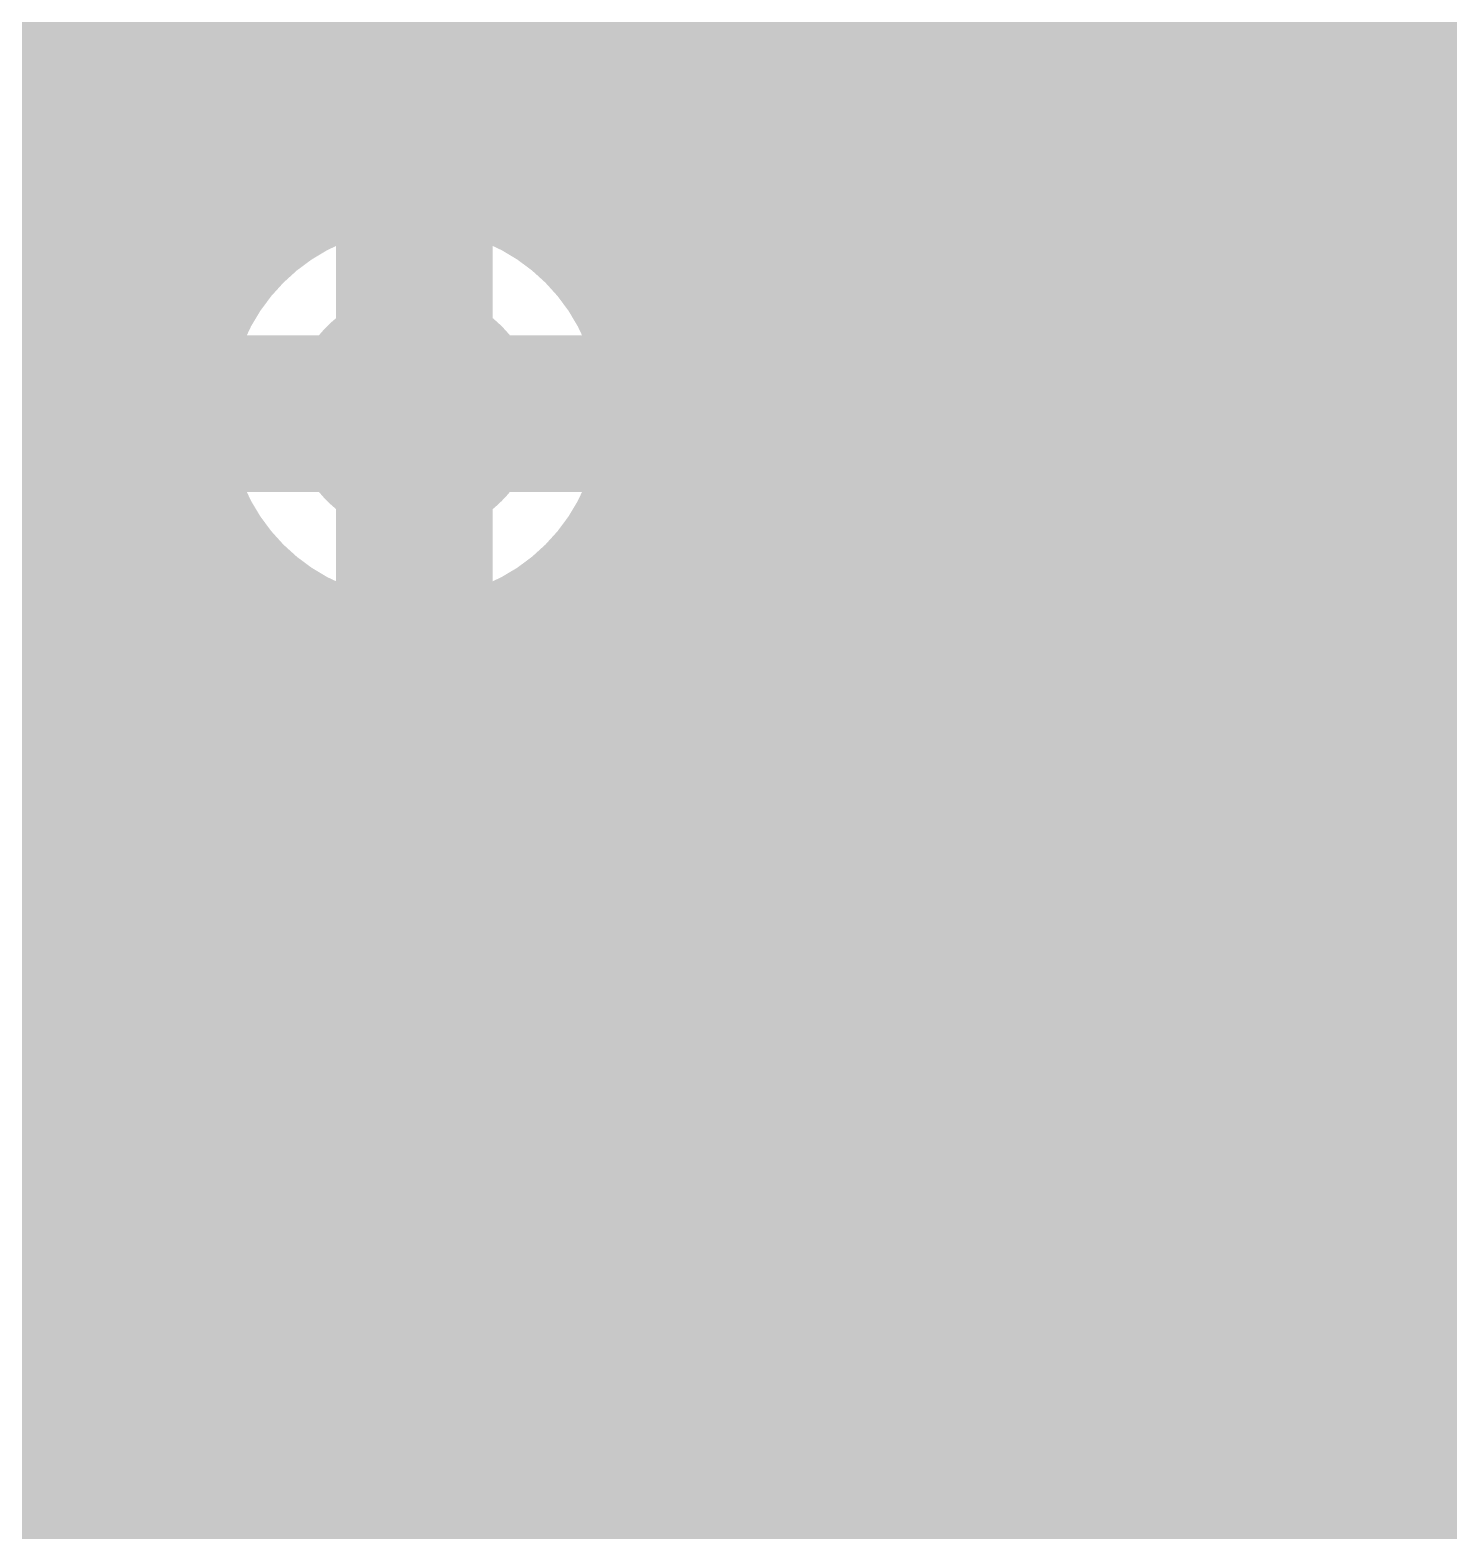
# Model space of a CAD drawing. Header units: inches. Extents: x 0 to 215, y 0 to 215.
# Drawn here: x 0.1195 to 0.21, y 0.1968 to 0.2925 of the extents above; entities that cross this region are included whole.
import ezdxf

# ---------------------------------------------------------------- set-up
doc = ezdxf.new("R2010")
doc.units = ezdxf.units.IN
doc.header["$MEASUREMENT"] = 0
for name, color, linetype in [('BottomLayer', 5, 'Continuous'), ('TopLayer', 1, 'Continuous'), ('TopOverlay', 2, 'Continuous'), ('TopPaste', 8, 'Continuous'), ('TopSolder', 216, 'Continuous'), ('ViaHoleLayer', 16, 'Continuous')]:
    doc.layers.add(name, color=color, linetype=linetype)

# ---------------------------------------------------------------- blocks, each defined once
blk = doc.blocks.new('D0201_BI_A_55')
at = {"layer": 'TopLayer'}
for points in [[(-0.015227, 0.007887), (-0.004596, 0.007887), (-0.004596, -0.007861), (-0.015227, -0.007861)], [(0.004848, 0.007887), (0.015477, 0.007887), (0.015477, -0.007861), (0.004848, -0.007861)]]:
    blk.add_hatch(color=1, dxfattribs=at).paths.add_polyline_path(points)
at = {"layer": 'TopPaste'}
for points in [[(-0.015227, 0.007887), (-0.004596, 0.007887), (-0.004596, -0.007861), (-0.015227, -0.007861)], [(0.004848, 0.007887), (0.015477, 0.007887), (0.015477, -0.007861), (0.004848, -0.007861)]]:
    blk.add_hatch(color=8, dxfattribs=at).paths.add_polyline_path(points)
at = {"layer": 'TopSolder'}
for points in [[(-0.017195, 0.009856), (-0.002628, 0.009856), (-0.002628, -0.00983), (-0.017195, -0.00983)], [(0.002878, 0.009856), (0.017447, 0.009856), (0.017447, -0.00983), (0.002878, -0.00983)]]:
    blk.add_hatch(color=216, dxfattribs=at).paths.add_polyline_path(points)
at = {"layer": 'TopOverlay'}
for p, q in [((0.001025, 0.000013), (-0.001975, 0.004013)), ((-0.001975, 0.004013), (-0.001975, -0.003987)), ((0.002525, 0.004013), (-0.000474, 0.000013)), ((0.002525, -0.003987), (0.002525, 0.004013)), ((-0.001975, -0.003987), (0.001025, 0.000013)), ((-0.000474, 0.000013), (0.002525, -0.003987))]:
    blk.add_line(p, q, dxfattribs=at)
for points in [[(-0.021324, 0.013013, 0.002, 0.002, 1), (-0.019325, 0.013013, 0.002, 0.002, 1)], [(-0.021324, 0.013013, 0.002, 0.002, 1), (-0.019325, 0.013013, 0.002, 0.002, 1)], [(-0.003574, 0.013013, 0.002, 0.002, 1), (-0.001574, 0.013013, 0.002, 0.002, 1)], [(0.001525, 0.012787, 0.002, 0.002, 1), (0.003524, 0.012787, 0.002, 0.002, 1)], [(0.001574, 0.013037, 0.002, 0.002, 1), (0.003574, 0.013037, 0.002, 0.002, 1)], [(0.001574, 0.013037, 0.002, 0.002, 1), (0.003574, 0.013037, 0.002, 0.002, 1)], [(0.019325, 0.013037, 0.002, 0.002, 1), (0.021324, 0.013037, 0.002, 0.002, 1)], [(0.019325, 0.013037, 0.002, 0.002, 1), (0.021324, 0.013037, 0.002, 0.002, 1)], [(-0.021324, 0.010013, 0.002, 0.002, 1), (-0.019325, 0.010013, 0.002, 0.002, 1)], [(-0.021324, 0.010013, 0.002, 0.002, 1), (-0.019325, 0.010013, 0.002, 0.002, 1)], [(0.019325, -0.010013, 0.002, 0.002, 1), (0.021324, -0.010013, 0.002, 0.002, 1)], [(0.019325, -0.010013, 0.002, 0.002, 1), (0.021324, -0.010013, 0.002, 0.002, 1)], [(-0.021324, -0.013037, 0.002, 0.002, 1), (-0.019325, -0.013037, 0.002, 0.002, 1)], [(-0.021324, -0.013037, 0.002, 0.002, 1), (-0.019325, -0.013037, 0.002, 0.002, 1)], [(-0.003574, -0.013037, 0.002, 0.002, 1), (-0.001574, -0.013037, 0.002, 0.002, 1)], [(-0.003574, -0.013037, 0.002, 0.002, 1), (-0.001574, -0.013037, 0.002, 0.002, 1)], [(-0.003524, -0.012787, 0.002, 0.002, 1), (-0.001525, -0.012787, 0.002, 0.002, 1)], [(0.001574, -0.013013, 0.002, 0.002, 1), (0.003574, -0.013013, 0.002, 0.002, 1)], [(0.019325, -0.013013, 0.002, 0.002, 1), (0.021324, -0.013013, 0.002, 0.002, 1)], [(0.019325, -0.013013, 0.002, 0.002, 1), (0.021324, -0.013013, 0.002, 0.002, 1)]]:
    blk.add_lwpolyline(points, format="xyseb", close=True, dxfattribs=at)
for points in [[(-0.020324, 0.013013, 0.004, 0.004, 0), (-0.002574, 0.013013, 0.004, 0.004, 0)], [(-0.020324, 0.010013, 0.004, 0.004, 0), (-0.020324, 0.013013, 0.004, 0.004, 0)], [(0.002524, 0.012787, 0.004, 0.004, 0), (0.002574, 0.013037, 0.004, 0.004, 0)], [(0.002574, 0.013037, 0.004, 0.004, 0), (0.020324, 0.013037, 0.004, 0.004, 0)], [(0.020324, -0.010013, 0.004, 0.004, 0), (0.020324, 0.013037, 0.004, 0.004, 0)], [(-0.020324, -0.013037, 0.004, 0.004, 0), (-0.020324, 0.010013, 0.004, 0.004, 0)], [(0.020324, -0.013013, 0.004, 0.004, 0), (0.020324, -0.010013, 0.004, 0.004, 0)], [(-0.020324, -0.013037, 0.004, 0.004, 0), (-0.002574, -0.013037, 0.004, 0.004, 0)], [(-0.002574, -0.013037, 0.004, 0.004, 0), (-0.002524, -0.012787, 0.004, 0.004, 0)], [(0.002574, -0.013013, 0.004, 0.004, 0), (0.020324, -0.013013, 0.004, 0.004, 0)]]:
    blk.add_lwpolyline(points, format="xyseb", dxfattribs=at)
blk = doc.blocks.new('C0402_65')
at = {"layer": 'TopLayer'}
for points in [[(-0.02953, 0.012795), (-0.00591, 0.012795), (-0.00591, -0.012795), (-0.02953, -0.012795)], [(0.00591, 0.012795), (0.02953, 0.012795), (0.02953, -0.012795), (0.00591, -0.012795)]]:
    blk.add_hatch(color=1, dxfattribs=at).paths.add_polyline_path(points)
at = {"layer": 'TopPaste'}
for points in [[(-0.02953, 0.012795), (-0.00591, 0.012795), (-0.00591, -0.012795), (-0.02953, -0.012795)], [(0.00591, 0.012795), (0.02953, 0.012795), (0.02953, -0.012795), (0.00591, -0.012795)]]:
    blk.add_hatch(color=8, dxfattribs=at).paths.add_polyline_path(points)
at = {"layer": 'TopSolder'}
for points in [[(-0.03153, 0.014795), (-0.00391, 0.014795), (-0.00391, -0.014795), (-0.03153, -0.014795)], [(0.00391, 0.014795), (0.03153, 0.014795), (0.03153, -0.014795), (0.00391, -0.014795)]]:
    blk.add_hatch(color=216, dxfattribs=at).paths.add_polyline_path(points)
at = {"layer": 'TopOverlay'}
for points in [[(-0.032, 0.017, 0.004, 0.004, 0), (-0.032, -0.017, 0.004, 0.004, 0)], [(-0.007, 0.017, 0.004, 0.004, 0), (-0.032, 0.017, 0.004, 0.004, 0)], [(0.011, 0.017, 0.004, 0.004, 0), (0.008, 0.017, 0.004, 0.004, 0)], [(0.032, 0.017, 0.004, 0.004, 0), (0.011, 0.017, 0.004, 0.004, 0)], [(0.032, 0.017, 0.004, 0.004, 0), (0.032, -0.017, 0.004, 0.004, 0)], [(-0.011, -0.017, 0.004, 0.004, 0), (-0.032, -0.017, 0.004, 0.004, 0)], [(-0.007, -0.017, 0.004, 0.004, 0), (-0.011, -0.017, 0.004, 0.004, 0)], [(0.032, -0.017, 0.004, 0.004, 0), (0.008, -0.017, 0.004, 0.004, 0)]]:
    blk.add_lwpolyline(points, format="xyseb", dxfattribs=at)
for points in [[(-0.033, 0.017, 0.002, 0.002, 1), (-0.031, 0.017, 0.002, 0.002, 1)], [(-0.033, 0.017, 0.002, 0.002, 1), (-0.031, 0.017, 0.002, 0.002, 1)], [(-0.008, 0.017, 0.002, 0.002, 1), (-0.006, 0.017, 0.002, 0.002, 1)], [(0.007, 0.017, 0.002, 0.002, 1), (0.009, 0.017, 0.002, 0.002, 1)], [(0.01, 0.017, 0.002, 0.002, 1), (0.012, 0.017, 0.002, 0.002, 1)], [(0.01, 0.017, 0.002, 0.002, 1), (0.012, 0.017, 0.002, 0.002, 1)], [(0.031, 0.017, 0.002, 0.002, 1), (0.033, 0.017, 0.002, 0.002, 1)], [(0.031, 0.017, 0.002, 0.002, 1), (0.033, 0.017, 0.002, 0.002, 1)], [(-0.033, -0.017, 0.002, 0.002, 1), (-0.031, -0.017, 0.002, 0.002, 1)], [(-0.033, -0.017, 0.002, 0.002, 1), (-0.031, -0.017, 0.002, 0.002, 1)], [(-0.012, -0.017, 0.002, 0.002, 1), (-0.01, -0.017, 0.002, 0.002, 1)], [(-0.012, -0.017, 0.002, 0.002, 1), (-0.01, -0.017, 0.002, 0.002, 1)], [(-0.008, -0.017, 0.002, 0.002, 1), (-0.006, -0.017, 0.002, 0.002, 1)], [(0.007, -0.017, 0.002, 0.002, 1), (0.009, -0.017, 0.002, 0.002, 1)], [(0.031, -0.017, 0.002, 0.002, 1), (0.033, -0.017, 0.002, 0.002, 1)], [(0.031, -0.017, 0.002, 0.002, 1), (0.033, -0.017, 0.002, 0.002, 1)]]:
    blk.add_lwpolyline(points, format="xyseb", close=True, dxfattribs=at)

msp = doc.modelspace()

# ---------------------------------------------------------------- hatches: boundary and pattern name
at = {"layer": 'BottomLayer'}
h = msp.add_hatch(color=5, dxfattribs=at)
edge = h.paths.add_edge_path()
edge.add_arc((0.144, 0.268), 0.007874, 0, 360)
at = {"layer": 'TopLayer'}
h = msp.add_hatch(color=1, dxfattribs=at)
edge = h.paths.add_edge_path()
edge.add_arc((0.144, 0.268), 0.007874, 0, 360)
at = {"layer": 'ViaHoleLayer'}
h = msp.add_hatch(color=16, dxfattribs=at)
edge = h.paths.add_edge_path()
edge.add_arc((0.144, 0.268), 0.003937, 0, 360)

# ---------------------------------------------------------------- linework, layer by layer
at = {"layer": 'BottomLayer'}
for points in [[(0.011624, 0.293146, 0.005, 0.005, 0), (0.231156, 0.293146, 0.005, 0.005, 0)], [(0.011624, 0.28913, 0.005, 0.005, 0), (0.236873, 0.28913, 0.005, 0.005, 0)], [(0.011624, 0.285115, 0.005, 0.005, 0), (0.243298, 0.285115, 0.005, 0.005, 0)], [(0.144, 0.268, 0.01, 0.01, 0), (0.144, 0.279811, 0.01, 0.01, 0)], [(0.011624, 0.281099, 0.005, 0.005, 0), (0.138236, 0.281099, 0.005, 0.005, 0)], [(0.149764, 0.281099, 0.005, 0.005, 0), (0.227236, 0.281099, 0.005, 0.005, 0)], [(0.011624, 0.277083, 0.005, 0.005, 0), (0.132941, 0.277083, 0.005, 0.005, 0)], [(0.155059, 0.277083, 0.005, 0.005, 0), (0.221941, 0.277083, 0.005, 0.005, 0)], [(0.011624, 0.273068, 0.005, 0.005, 0), (0.130616, 0.273068, 0.005, 0.005, 0)], [(0.157384, 0.273068, 0.005, 0.005, 0), (0.219616, 0.273068, 0.005, 0.005, 0)], [(0.132189, 0.268, 0.01, 0.01, 0), (0.144, 0.268, 0.01, 0.01, 0)], [(0.144, 0.268, 0.01, 0.01, 0), (0.155811, 0.268, 0.01, 0.01, 0)], [(0.144, 0.256189, 0.01, 0.01, 0), (0.144, 0.268, 0.01, 0.01, 0)], [(0.011624, 0.269052, 0.005, 0.005, 0), (0.129728, 0.269052, 0.005, 0.005, 0)], [(0.158272, 0.269052, 0.005, 0.005, 0), (0.218728, 0.269052, 0.005, 0.005, 0)], [(0.011624, 0.265036, 0.005, 0.005, 0), (0.129999, 0.265036, 0.005, 0.005, 0)], [(0.158001, 0.265036, 0.005, 0.005, 0), (0.218999, 0.265036, 0.005, 0.005, 0)], [(0.011624, 0.26102, 0.005, 0.005, 0), (0.131506, 0.26102, 0.005, 0.005, 0)], [(0.156494, 0.26102, 0.005, 0.005, 0), (0.220506, 0.26102, 0.005, 0.005, 0)], [(0.011624, 0.257005, 0.005, 0.005, 0), (0.13484, 0.257005, 0.005, 0.005, 0)], [(0.15316, 0.257005, 0.005, 0.005, 0), (0.22384, 0.257005, 0.005, 0.005, 0)], [(0.011624, 0.252989, 0.005, 0.005, 0), (0.305037, 0.252989, 0.005, 0.005, 0)], [(0.011624, 0.248973, 0.005, 0.005, 0), (0.31626, 0.248973, 0.005, 0.005, 0)], [(0.011624, 0.244958, 0.005, 0.005, 0), (0.327483, 0.244958, 0.005, 0.005, 0)], [(0.011624, 0.240942, 0.005, 0.005, 0), (0.305892, 0.240942, 0.005, 0.005, 0)], [(0.011624, 0.236926, 0.005, 0.005, 0), (0.300814, 0.236926, 0.005, 0.005, 0)], [(0.011624, 0.232911, 0.005, 0.005, 0), (0.298558, 0.232911, 0.005, 0.005, 0)], [(0.011624, 0.228895, 0.005, 0.005, 0), (0.297717, 0.228895, 0.005, 0.005, 0)], [(0.011624, 0.224879, 0.005, 0.005, 0), (0.298033, 0.224879, 0.005, 0.005, 0)], [(0.011624, 0.220863, 0.005, 0.005, 0), (0.299595, 0.220863, 0.005, 0.005, 0)], [(0.011624, 0.216848, 0.005, 0.005, 0), (0.303032, 0.216848, 0.005, 0.005, 0)], [(0.011624, 0.212832, 0.005, 0.005, 0), (0.337907, 0.212832, 0.005, 0.005, 0)], [(0.011624, 0.208816, 0.005, 0.005, 0), (0.33543, 0.208816, 0.005, 0.005, 0)], [(0.011624, 0.204801, 0.005, 0.005, 0), (0.333829, 0.204801, 0.005, 0.005, 0)], [(0.011624, 0.200785, 0.005, 0.005, 0), (0.332941, 0.200785, 0.005, 0.005, 0)], [(0.011624, 0.196769, 0.005, 0.005, 0), (0.332692, 0.196769, 0.005, 0.005, 0)]]:
    msp.add_lwpolyline(points, format="xyseb", dxfattribs=at)
for points in [[(0.158311, 0.268, 0.005, 0.005, 1), (0.129689, 0.268, 0.005, 0.005, 1)], [(0.1415, 0.279811, 0.005, 0.005, 1), (0.1465, 0.279811, 0.005, 0.005, 1)], [(0.136986, 0.281099, 0.0025, 0.0025, 1), (0.139486, 0.281099, 0.0025, 0.0025, 1)], [(0.148514, 0.281099, 0.0025, 0.0025, 1), (0.151014, 0.281099, 0.0025, 0.0025, 1)], [(0.131691, 0.277083, 0.0025, 0.0025, 1), (0.134191, 0.277083, 0.0025, 0.0025, 1)], [(0.153809, 0.277083, 0.0025, 0.0025, 1), (0.156309, 0.277083, 0.0025, 0.0025, 1)], [(0.129366, 0.273068, 0.0025, 0.0025, 1), (0.131866, 0.273068, 0.0025, 0.0025, 1)], [(0.156134, 0.273068, 0.0025, 0.0025, 1), (0.158634, 0.273068, 0.0025, 0.0025, 1)], [(0.129689, 0.268, 0.005, 0.005, 1), (0.134689, 0.268, 0.005, 0.005, 1)], [(0.1415, 0.268, 0.005, 0.005, 1), (0.1465, 0.268, 0.005, 0.005, 1)], [(0.1415, 0.268, 0.005, 0.005, 1), (0.1465, 0.268, 0.005, 0.005, 1)], [(0.1415, 0.268, 0.005, 0.005, 1), (0.1465, 0.268, 0.005, 0.005, 1)], [(0.1415, 0.268, 0.005, 0.005, 1), (0.1465, 0.268, 0.005, 0.005, 1)], [(0.153311, 0.268, 0.005, 0.005, 1), (0.158311, 0.268, 0.005, 0.005, 1)], [(0.128478, 0.269052, 0.0025, 0.0025, 1), (0.130978, 0.269052, 0.0025, 0.0025, 1)], [(0.157022, 0.269052, 0.0025, 0.0025, 1), (0.159522, 0.269052, 0.0025, 0.0025, 1)], [(0.128439, 0.268, 0.0025, 0.0025, 1), (0.130939, 0.268, 0.0025, 0.0025, 1)], [(0.157061, 0.268, 0.0025, 0.0025, 1), (0.159561, 0.268, 0.0025, 0.0025, 1)], [(0.128749, 0.265036, 0.0025, 0.0025, 1), (0.131249, 0.265036, 0.0025, 0.0025, 1)], [(0.156751, 0.265036, 0.0025, 0.0025, 1), (0.159251, 0.265036, 0.0025, 0.0025, 1)], [(0.130256, 0.26102, 0.0025, 0.0025, 1), (0.132756, 0.26102, 0.0025, 0.0025, 1)], [(0.155244, 0.26102, 0.0025, 0.0025, 1), (0.157744, 0.26102, 0.0025, 0.0025, 1)], [(0.1415, 0.256189, 0.005, 0.005, 1), (0.1465, 0.256189, 0.005, 0.005, 1)], [(0.13359, 0.257005, 0.0025, 0.0025, 1), (0.13609, 0.257005, 0.0025, 0.0025, 1)], [(0.15191, 0.257005, 0.0025, 0.0025, 1), (0.15441, 0.257005, 0.0025, 0.0025, 1)]]:
    msp.add_lwpolyline(points, format="xyseb", close=True, dxfattribs=at)
at = {"layer": 'TopLayer'}
for points in [[(0.130894, 0.284689, 0.005, 0.005, 0), (0.130894, 0.313311, 0.005, 0.005, 0)], [(0.198, 0.225, 0.011811, 0.011811, 0), (0.198, 0.301, 0.011811, 0.011811, 0)], [(0.142646, 0.287189, 0.01, 0.01, 0), (0.142646, 0.299, 0.01, 0.01, 0)], [(0.143323, 0.268677, 0.007874, 0.007874, 0), (0.143323, 0.298323, 0.007874, 0.007874, 0)], [(0.011624, 0.293146, 0.005, 0.005, 0), (0.130894, 0.293146, 0.005, 0.005, 0)], [(0.011624, 0.28913, 0.005, 0.005, 0), (0.130894, 0.28913, 0.005, 0.005, 0)], [(0.011624, 0.285115, 0.005, 0.005, 0), (0.130894, 0.285115, 0.005, 0.005, 0)], [(0.130894, 0.284689, 0.005, 0.005, 0), (0.150968, 0.284689, 0.005, 0.005, 0)], [(0.150968, 0.284689, 0.005, 0.005, 0), (0.154398, 0.284689, 0.005, 0.005, 0)], [(0.150968, 0.284689, 0.005, 0.005, 0), (0.154398, 0.284689, 0.005, 0.005, 0)], [(0.17048, 0.284689, 0.005, 0.005, -0.253673), (0.15496, 0.284689, 0.005, 0.005, 0)], [(0.17048, 0.284689, 0.005, 0.005, 0), (0.174472, 0.284689, 0.005, 0.005, 0)], [(0.170538, 0.28472, 0.005, 0.005, 0), (0.174472, 0.28472, 0.005, 0.005, 0)], [(0.174472, 0.28472, 0.005, 0.005, 0), (0.179753, 0.28472, 0.005, 0.005, 0)], [(0.144, 0.268, 0.01, 0.01, 0), (0.144, 0.279811, 0.01, 0.01, 0)], [(0.181721, 0.225, 0.005, 0.005, 0), (0.181721, 0.281768, 0.005, 0.005, 0)], [(0.011624, 0.281099, 0.005, 0.005, 0), (0.138236, 0.281099, 0.005, 0.005, 0)], [(0.149764, 0.281099, 0.005, 0.005, 0), (0.181721, 0.281099, 0.005, 0.005, 0)], [(0.011624, 0.277083, 0.005, 0.005, 0), (0.132941, 0.277083, 0.005, 0.005, 0)], [(0.155059, 0.277083, 0.005, 0.005, 0), (0.181721, 0.277083, 0.005, 0.005, 0)], [(0.011624, 0.273068, 0.005, 0.005, 0), (0.130616, 0.273068, 0.005, 0.005, 0)], [(0.157384, 0.273068, 0.005, 0.005, 0), (0.181721, 0.273068, 0.005, 0.005, 0)], [(0.132189, 0.268, 0.01, 0.01, 0), (0.144, 0.268, 0.01, 0.01, 0)], [(0.144, 0.268, 0.01, 0.01, 0), (0.155811, 0.268, 0.01, 0.01, 0)], [(0.144, 0.256189, 0.01, 0.01, 0), (0.144, 0.268, 0.01, 0.01, 0)], [(0.143323, 0.268677, 0.007874, 0.007874, 0), (0.144, 0.268, 0.007874, 0.007874, 0)], [(0.011624, 0.269052, 0.005, 0.005, 0), (0.129728, 0.269052, 0.005, 0.005, 0)], [(0.158272, 0.269052, 0.005, 0.005, 0), (0.181721, 0.269052, 0.005, 0.005, 0)], [(0.011624, 0.265036, 0.005, 0.005, 0), (0.129999, 0.265036, 0.005, 0.005, 0)], [(0.158001, 0.265036, 0.005, 0.005, 0), (0.181721, 0.265036, 0.005, 0.005, 0)], [(0.011624, 0.26102, 0.005, 0.005, 0), (0.131506, 0.26102, 0.005, 0.005, 0)], [(0.156494, 0.26102, 0.005, 0.005, 0), (0.181721, 0.26102, 0.005, 0.005, 0)], [(0.011624, 0.257005, 0.005, 0.005, 0), (0.13484, 0.257005, 0.005, 0.005, 0)], [(0.15316, 0.257005, 0.005, 0.005, 0), (0.181721, 0.257005, 0.005, 0.005, 0)], [(0.011624, 0.252989, 0.005, 0.005, 0), (0.181721, 0.252989, 0.005, 0.005, 0)], [(0.011624, 0.248973, 0.005, 0.005, 0), (0.181721, 0.248973, 0.005, 0.005, 0)], [(0.011624, 0.244958, 0.005, 0.005, 0), (0.181721, 0.244958, 0.005, 0.005, 0)], [(0.011624, 0.240942, 0.005, 0.005, 0), (0.181721, 0.240942, 0.005, 0.005, 0)], [(0.011624, 0.236926, 0.005, 0.005, 0), (0.181721, 0.236926, 0.005, 0.005, 0)], [(0.011624, 0.232911, 0.005, 0.005, 0), (0.181721, 0.232911, 0.005, 0.005, 0)], [(0.011624, 0.228895, 0.005, 0.005, 0), (0.181721, 0.228895, 0.005, 0.005, 0)], [(0.198, 0.225, 0.011811, 0.011811, 0), (0.271, 0.152, 0.011811, 0.011811, 0)], [(0.011624, 0.224879, 0.005, 0.005, 0), (0.181721, 0.224879, 0.005, 0.005, 0)], [(0.186489, 0.213489, 0.005, 0.005, -0.198912), (0.181721, 0.225, 0.005, 0.005, 0)], [(0.186521, 0.213457, 0.005, 0.005, -0.199638), (0.181721, 0.225, 0.005, 0.005, 0)], [(0.011624, 0.220863, 0.005, 0.005, 0), (0.182255, 0.220863, 0.005, 0.005, 0)], [(0.011624, 0.216848, 0.005, 0.005, 0), (0.183909, 0.216848, 0.005, 0.005, 0)], [(0.011624, 0.212832, 0.005, 0.005, 0), (0.187145, 0.212832, 0.005, 0.005, 0)], [(0.186521, 0.213457, 0.005, 0.005, 0), (0.259457, 0.140521, 0.005, 0.005, 0)], [(0.011624, 0.208816, 0.005, 0.005, 0), (0.191161, 0.208816, 0.005, 0.005, 0)], [(0.011624, 0.204801, 0.005, 0.005, 0), (0.195177, 0.204801, 0.005, 0.005, 0)], [(0.011624, 0.200785, 0.005, 0.005, 0), (0.199192, 0.200785, 0.005, 0.005, 0)], [(0.011624, 0.196769, 0.005, 0.005, 0), (0.203208, 0.196769, 0.005, 0.005, 0)]]:
    msp.add_lwpolyline(points, format="xyseb", dxfattribs=at)
for points in [[(0.129644, 0.293146, 0.0025, 0.0025, 1), (0.132144, 0.293146, 0.0025, 0.0025, 1)], [(0.140146, 0.287189, 0.005, 0.005, 1), (0.145146, 0.287189, 0.005, 0.005, 1)], [(0.129644, 0.28913, 0.0025, 0.0025, 1), (0.132144, 0.28913, 0.0025, 0.0025, 1)], [(0.129644, 0.285115, 0.0025, 0.0025, 1), (0.132144, 0.285115, 0.0025, 0.0025, 1)], [(0.129644, 0.284689, 0.0025, 0.0025, 1), (0.132144, 0.284689, 0.0025, 0.0025, 1)], [(0.129644, 0.284689, 0.0025, 0.0025, 1), (0.132144, 0.284689, 0.0025, 0.0025, 1)], [(0.149718, 0.284689, 0.0025, 0.0025, 1), (0.152218, 0.284689, 0.0025, 0.0025, 1)], [(0.149718, 0.284689, 0.0025, 0.0025, 1), (0.152218, 0.284689, 0.0025, 0.0025, 1)], [(0.149718, 0.284689, 0.0025, 0.0025, 1), (0.152218, 0.284689, 0.0025, 0.0025, 1)], [(0.153148, 0.284689, 0.0025, 0.0025, 1), (0.155648, 0.284689, 0.0025, 0.0025, 1)], [(0.153148, 0.284689, 0.0025, 0.0025, 1), (0.155648, 0.284689, 0.0025, 0.0025, 1)], [(0.15371, 0.284689, 0.0025, 0.0025, 1), (0.15621, 0.284689, 0.0025, 0.0025, 1)], [(0.16923, 0.284689, 0.0025, 0.0025, 1), (0.17173, 0.284689, 0.0025, 0.0025, 1)], [(0.16923, 0.284689, 0.0025, 0.0025, 1), (0.17173, 0.284689, 0.0025, 0.0025, 1)], [(0.169288, 0.28472, 0.0025, 0.0025, 1), (0.171788, 0.28472, 0.0025, 0.0025, 1)], [(0.173222, 0.28472, 0.0025, 0.0025, 1), (0.175722, 0.28472, 0.0025, 0.0025, 1)], [(0.173222, 0.28472, 0.0025, 0.0025, 1), (0.175722, 0.28472, 0.0025, 0.0025, 1)], [(0.173222, 0.284689, 0.0025, 0.0025, 1), (0.175722, 0.284689, 0.0025, 0.0025, 1)], [(0.178503, 0.28472, 0.0025, 0.0025, 1), (0.181003, 0.28472, 0.0025, 0.0025, 1)], [(0.158311, 0.268, 0.005, 0.005, 1), (0.129689, 0.268, 0.005, 0.005, 1)], [(0.1415, 0.279811, 0.005, 0.005, 1), (0.1465, 0.279811, 0.005, 0.005, 1)], [(0.180471, 0.281768, 0.0025, 0.0025, 1), (0.182971, 0.281768, 0.0025, 0.0025, 1)], [(0.136986, 0.281099, 0.0025, 0.0025, 1), (0.139486, 0.281099, 0.0025, 0.0025, 1)], [(0.148514, 0.281099, 0.0025, 0.0025, 1), (0.151014, 0.281099, 0.0025, 0.0025, 1)], [(0.180471, 0.281099, 0.0025, 0.0025, 1), (0.182971, 0.281099, 0.0025, 0.0025, 1)], [(0.131691, 0.277083, 0.0025, 0.0025, 1), (0.134191, 0.277083, 0.0025, 0.0025, 1)], [(0.153809, 0.277083, 0.0025, 0.0025, 1), (0.156309, 0.277083, 0.0025, 0.0025, 1)], [(0.180471, 0.277083, 0.0025, 0.0025, 1), (0.182971, 0.277083, 0.0025, 0.0025, 1)], [(0.129366, 0.273068, 0.0025, 0.0025, 1), (0.131866, 0.273068, 0.0025, 0.0025, 1)], [(0.156134, 0.273068, 0.0025, 0.0025, 1), (0.158634, 0.273068, 0.0025, 0.0025, 1)], [(0.180471, 0.273068, 0.0025, 0.0025, 1), (0.182971, 0.273068, 0.0025, 0.0025, 1)], [(0.129689, 0.268, 0.005, 0.005, 1), (0.134689, 0.268, 0.005, 0.005, 1)], [(0.1415, 0.268, 0.005, 0.005, 1), (0.1465, 0.268, 0.005, 0.005, 1)], [(0.1415, 0.268, 0.005, 0.005, 1), (0.1465, 0.268, 0.005, 0.005, 1)], [(0.1415, 0.268, 0.005, 0.005, 1), (0.1465, 0.268, 0.005, 0.005, 1)], [(0.1415, 0.268, 0.005, 0.005, 1), (0.1465, 0.268, 0.005, 0.005, 1)], [(0.153311, 0.268, 0.005, 0.005, 1), (0.158311, 0.268, 0.005, 0.005, 1)], [(0.141354, 0.268677, 0.003937, 0.003937, 1), (0.145291, 0.268677, 0.003937, 0.003937, 1)], [(0.141354, 0.268677, 0.003937, 0.003937, 1), (0.145291, 0.268677, 0.003937, 0.003937, 1)], [(0.142032, 0.268, 0.003937, 0.003937, 1), (0.145969, 0.268, 0.003937, 0.003937, 1)], [(0.128478, 0.269052, 0.0025, 0.0025, 1), (0.130978, 0.269052, 0.0025, 0.0025, 1)], [(0.157022, 0.269052, 0.0025, 0.0025, 1), (0.159522, 0.269052, 0.0025, 0.0025, 1)], [(0.180471, 0.269052, 0.0025, 0.0025, 1), (0.182971, 0.269052, 0.0025, 0.0025, 1)], [(0.128439, 0.268, 0.0025, 0.0025, 1), (0.130939, 0.268, 0.0025, 0.0025, 1)], [(0.157061, 0.268, 0.0025, 0.0025, 1), (0.159561, 0.268, 0.0025, 0.0025, 1)], [(0.128749, 0.265036, 0.0025, 0.0025, 1), (0.131249, 0.265036, 0.0025, 0.0025, 1)], [(0.156751, 0.265036, 0.0025, 0.0025, 1), (0.159251, 0.265036, 0.0025, 0.0025, 1)], [(0.180471, 0.265036, 0.0025, 0.0025, 1), (0.182971, 0.265036, 0.0025, 0.0025, 1)], [(0.130256, 0.26102, 0.0025, 0.0025, 1), (0.132756, 0.26102, 0.0025, 0.0025, 1)], [(0.155244, 0.26102, 0.0025, 0.0025, 1), (0.157744, 0.26102, 0.0025, 0.0025, 1)], [(0.180471, 0.26102, 0.0025, 0.0025, 1), (0.182971, 0.26102, 0.0025, 0.0025, 1)], [(0.1415, 0.256189, 0.005, 0.005, 1), (0.1465, 0.256189, 0.005, 0.005, 1)], [(0.13359, 0.257005, 0.0025, 0.0025, 1), (0.13609, 0.257005, 0.0025, 0.0025, 1)], [(0.15191, 0.257005, 0.0025, 0.0025, 1), (0.15441, 0.257005, 0.0025, 0.0025, 1)], [(0.180471, 0.257005, 0.0025, 0.0025, 1), (0.182971, 0.257005, 0.0025, 0.0025, 1)], [(0.180471, 0.252989, 0.0025, 0.0025, 1), (0.182971, 0.252989, 0.0025, 0.0025, 1)], [(0.180471, 0.248973, 0.0025, 0.0025, 1), (0.182971, 0.248973, 0.0025, 0.0025, 1)], [(0.180471, 0.244958, 0.0025, 0.0025, 1), (0.182971, 0.244958, 0.0025, 0.0025, 1)], [(0.180471, 0.240942, 0.0025, 0.0025, 1), (0.182971, 0.240942, 0.0025, 0.0025, 1)], [(0.180471, 0.236926, 0.0025, 0.0025, 1), (0.182971, 0.236926, 0.0025, 0.0025, 1)], [(0.180471, 0.232911, 0.0025, 0.0025, 1), (0.182971, 0.232911, 0.0025, 0.0025, 1)], [(0.180471, 0.228895, 0.0025, 0.0025, 1), (0.182971, 0.228895, 0.0025, 0.0025, 1)], [(0.195047, 0.225, 0.005906, 0.005906, 1), (0.200953, 0.225, 0.005906, 0.005906, 1)], [(0.195047, 0.225, 0.005906, 0.005906, 1), (0.200953, 0.225, 0.005906, 0.005906, 1)], [(0.180471, 0.225, 0.0025, 0.0025, 1), (0.182971, 0.225, 0.0025, 0.0025, 1)], [(0.180471, 0.225, 0.0025, 0.0025, 1), (0.182971, 0.225, 0.0025, 0.0025, 1)], [(0.180471, 0.225, 0.0025, 0.0025, 1), (0.182971, 0.225, 0.0025, 0.0025, 1)], [(0.180471, 0.224879, 0.0025, 0.0025, 1), (0.182971, 0.224879, 0.0025, 0.0025, 1)], [(0.181005, 0.220863, 0.0025, 0.0025, 1), (0.183505, 0.220863, 0.0025, 0.0025, 1)], [(0.182659, 0.216848, 0.0025, 0.0025, 1), (0.185159, 0.216848, 0.0025, 0.0025, 1)], [(0.185239, 0.213489, 0.0025, 0.0025, 1), (0.187739, 0.213489, 0.0025, 0.0025, 1)], [(0.185271, 0.213457, 0.0025, 0.0025, 1), (0.187771, 0.213457, 0.0025, 0.0025, 1)], [(0.185271, 0.213457, 0.0025, 0.0025, 1), (0.187771, 0.213457, 0.0025, 0.0025, 1)], [(0.185895, 0.212832, 0.0025, 0.0025, 1), (0.188395, 0.212832, 0.0025, 0.0025, 1)], [(0.189911, 0.208816, 0.0025, 0.0025, 1), (0.192411, 0.208816, 0.0025, 0.0025, 1)], [(0.193927, 0.204801, 0.0025, 0.0025, 1), (0.196427, 0.204801, 0.0025, 0.0025, 1)], [(0.197942, 0.200785, 0.0025, 0.0025, 1), (0.200442, 0.200785, 0.0025, 0.0025, 1)], [(0.201958, 0.196769, 0.0025, 0.0025, 1), (0.204458, 0.196769, 0.0025, 0.0025, 1)]]:
    msp.add_lwpolyline(points, format="xyseb", close=True, dxfattribs=at)

# ---------------------------------------------------------------- block references
at = {"rotation": 180}
msp.add_blockref('C0402_65', (0.21572, 0.301), dxfattribs=at)
msp.add_blockref('D0201_BI_A_55', (0.152558, 0.298987))

doc.saveas('drawing.dxf')
